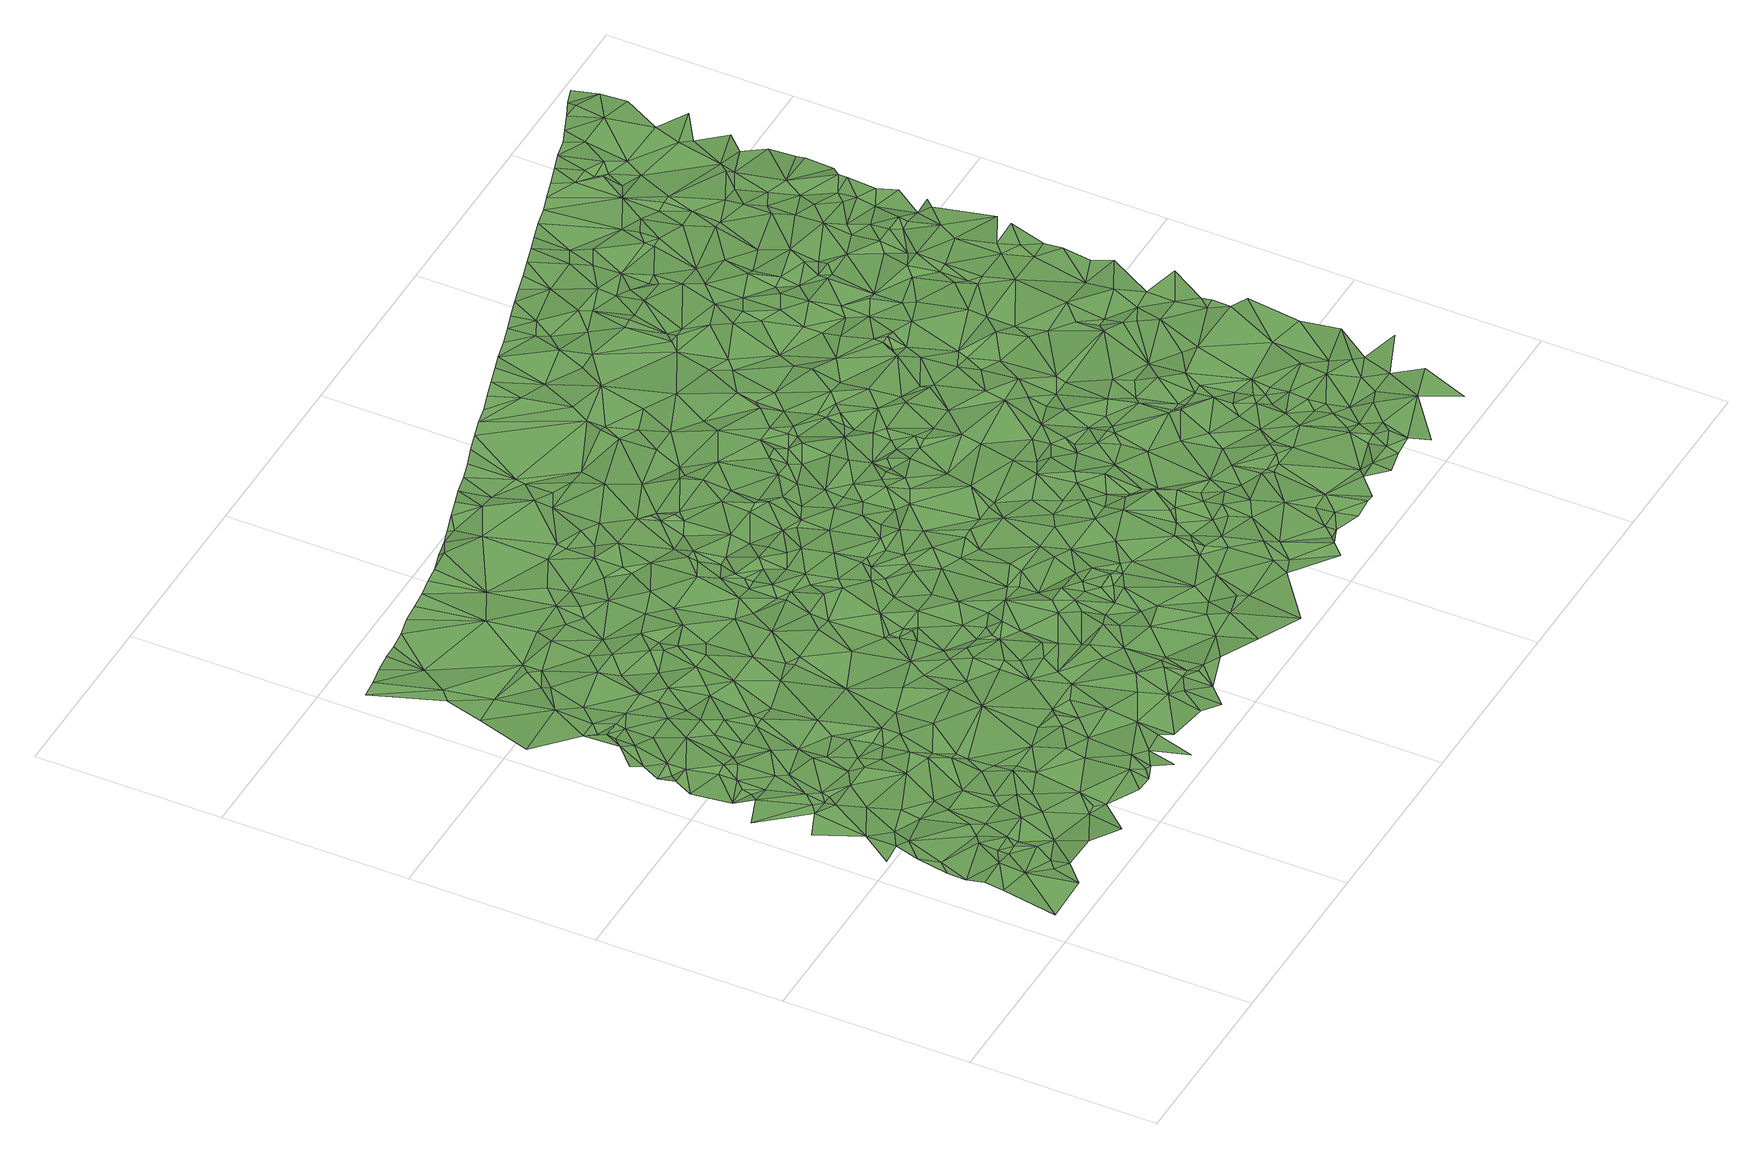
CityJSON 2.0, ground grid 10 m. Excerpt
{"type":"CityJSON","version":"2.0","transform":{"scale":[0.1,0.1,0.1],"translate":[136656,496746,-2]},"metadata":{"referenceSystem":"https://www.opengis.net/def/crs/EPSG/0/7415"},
"CityObjects":{
"plantcover1":{"type":"PlantCover","attributes":{"3df_class":"Forest","bgt_fysiekvoorkomen":"grasland agrarisch","bgt_status":"bestaand","identificatienamespace":"NL.IMGeo","begroeidterreindeeloptalud":"false","relatievehoogteligging":0,"aantal_punten":0},"geometry":[{"type":"MultiSurface","lod":"1","boundaries":[[[0,1,2]],[[3,0,2]],[[1,4,5]],[[5,4,6]],[[6,7,8]],[[0,4,1]],[[8,7,9]],[[0,3,10]],[[11,7,6]],[[7,12,9]],[[10,3,13]],[[6,4,11]],[[0,14,4]],[[15,0,10]],[[9,12,16]],[[17,18,16]],[[15,10,13]],[[14,19,4]],[[15,20,0]],[[0,20,14]],[[11,4,19]],[[7,21,12]],[[12,22,16]],[[22,17,16]],[[21,7,11]],[[23,19,14]],[[24,25,17]],[[26,15,13]],[[20,23,14]],[[19,27,11]],[[19,23,27]],[[26,20,15]],[[20,28,23]],[[29,22,12]],[[23,28,27]],[[21,30,12]],[[27,21,11]],[[13,31,26]],[[32,17,22]],[[26,28,20]],[[24,33,34]],[[35,24,17]],[[30,29,12]],[[33,36,34]],[[27,37,21]],[[32,35,17]],[[38,27,28]],[[39,22,29]],[[37,30,21]],[[39,32,22]],[[38,28,26]],[[40,41,36]],[[33,24,42]],[[42,24,35]],[[38,37,27]],[[43,36,33]],[[30,44,29]],[[45,41,40]],[[37,44,30]],[[46,41,47]],[[40,36,48]],[[43,33,42]],[[31,49,26]],[[48,36,43]],[[50,41,45]],[[35,51,42]],[[46,52,53]],[[40,48,45]],[[54,38,26]],[[55,39,29]],[[42,56,43]],[[57,35,32]],[[51,56,42]],[[44,55,29]],[[47,41,50]],[[58,59,53]],[[49,31,60]],[[61,37,38]],[[61,44,37]],[[48,50,45]],[[47,52,46]],[[57,51,35]],[[49,54,26]],[[58,53,52]],[[43,62,48]],[[57,56,51]],[[63,59,58]],[[64,32,39]],[[50,48,62]],[[43,56,65]],[[66,59,63]],[[58,52,63]],[[67,55,44]],[[43,65,62]],[[67,44,61]],[[68,38,54]],[[50,69,47]],[[68,61,38]],[[64,39,55]],[[52,47,69]],[[57,32,64]],[[66,70,71]],[[62,72,50]],[[60,73,49]],[[69,50,72]],[[57,74,56]],[[67,61,75]],[[63,76,66]],[[75,61,68]],[[77,65,56]],[[49,78,54]],[[79,68,54]],[[66,76,70]],[[52,80,63]],[[73,81,49]],[[69,80,52]],[[56,74,77]],[[72,82,69]],[[65,83,62]],[[78,79,54]],[[49,81,78]],[[62,83,72]],[[84,74,57]],[[64,84,57]],[[67,85,55]],[[76,63,86]],[[73,78,81]],[[76,87,70]],[[75,88,67]],[[82,80,69]],[[70,89,90]],[[83,82,72]],[[70,87,89]],[[68,91,75]],[[85,64,55]],[[80,86,63]],[[92,93,90]],[[79,91,68]],[[65,77,94]],[[89,95,90]],[[65,94,83]],[[74,84,96]],[[97,93,92]],[[74,98,77]],[[99,87,76]],[[100,84,64]],[[101,79,78]],[[74,96,98]],[[82,83,102]],[[99,89,87]],[[103,90,95]],[[86,99,76]],[[91,88,75]],[[89,104,95]],[[88,105,67]],[[100,96,84]],[[80,82,106]],[[107,78,73]],[[67,105,85]],[[82,102,106]],[[94,77,98]],[[101,91,79]],[[99,104,89]],[[104,103,95]],[[90,103,92]],[[108,100,64]],[[107,73,109]],[[85,108,64]],[[110,86,80]],[[96,111,98]],[[91,112,88]],[[86,110,99]],[[113,102,83]],[[114,96,100]],[[94,113,83]],[[115,97,116]],[[116,97,92]],[[106,117,80]],[[101,118,91]],[[98,119,94]],[[91,118,112]],[[101,78,120]],[[121,103,104]],[[99,121,104]],[[112,122,88]],[[88,122,105]],[[106,102,123]],[[114,100,108]],[[124,85,105]],[[124,108,85]],[[125,107,109]],[[126,92,103]],[[110,80,117]],[[127,128,115]],[[96,129,111]],[[98,111,119]],[[96,114,129]],[[78,107,120]],[[121,99,110]],[[130,124,105]],[[121,126,103]],[[122,130,105]],[[102,113,123]],[[131,128,127]],[[127,115,116]],[[117,106,123]],[[101,132,118]],[[118,132,112]],[[133,113,94]],[[108,124,134]],[[132,122,112]],[[125,135,107]],[[94,119,136]],[[134,114,108]],[[116,92,137]],[[117,138,110]],[[94,136,133]],[[139,92,126]],[[125,140,135]],[[120,141,101]],[[111,129,142]],[[114,142,129]],[[119,111,142]],[[143,121,110]],[[141,132,101]],[[144,123,113]],[[145,107,135]],[[146,124,130]],[[131,127,147]],[[148,126,121]],[[114,134,142]],[[144,113,133]],[[145,120,107]],[[143,110,138]],[[139,137,92]],[[142,136,119]],[[135,140,145]],[[117,123,149]],[[146,134,124]],[[150,131,147]],[[116,151,127]],[[143,148,121]],[[117,149,138]],[[152,130,122]],[[144,149,123]],[[144,133,153]],[[154,116,137]],[[153,133,136]],[[155,156,140]],[[140,156,145]],[[157,139,126]],[[158,141,120]],[[145,158,120]],[[138,159,143]],[[132,152,122]],[[151,147,127]],[[148,157,126]],[[142,134,160]],[[147,161,150]],[[151,116,154]],[[162,132,141]],[[159,148,143]],[[139,163,137]],[[149,159,138]],[[146,160,134]],[[152,146,130]],[[142,164,136]],[[163,154,137]],[[165,144,153]],[[158,162,141]],[[162,166,132]],[[144,165,149]],[[157,163,139]],[[153,136,167]],[[168,161,147]],[[169,156,170]],[[171,145,156]],[[166,152,132]],[[149,172,159]],[[148,173,157]],[[159,174,148]],[[158,145,171]],[[151,154,163]],[[160,164,142]],[[173,148,174]],[[165,172,149]],[[175,168,147]],[[167,136,164]],[[158,176,162]],[[156,169,171]],[[162,177,166]],[[172,178,159]],[[165,153,167]],[[179,160,146]],[[180,163,157]],[[178,174,159]],[[176,177,162]],[[181,151,163]],[[182,157,173]],[[183,147,151]],[[179,146,152]],[[177,184,166]],[[169,185,171]],[[184,152,166]],[[178,172,165]],[[186,176,158]],[[158,171,186]],[[164,160,187]],[[182,180,157]],[[176,184,177]],[[180,181,163]],[[174,188,173]],[[147,183,175]],[[160,179,187]],[[188,182,173]],[[189,178,165]],[[176,190,184]],[[178,191,174]],[[192,165,167]],[[193,151,181]],[[186,190,176]],[[167,164,194]],[[195,171,185]],[[188,174,191]],[[152,196,179]],[[184,197,152]],[[182,198,180]],[[193,183,151]],[[192,189,165]],[[198,181,180]],[[199,187,179]],[[171,200,186]],[[187,201,164]],[[178,189,202]],[[185,203,195]],[[202,191,178]],[[167,194,204]],[[192,167,204]],[[205,175,183]],[[190,206,184]],[[182,188,207]],[[194,164,208]],[[186,206,190]],[[199,179,196]],[[196,152,209]],[[188,191,210]],[[207,198,182]],[[199,201,187]],[[211,193,181]],[[209,152,197]],[[195,200,171]],[[198,211,181]],[[184,206,197]],[[191,202,210]],[[164,212,208]],[[200,206,186]],[[188,210,207]],[[213,189,192]],[[194,208,204]],[[213,202,189]],[[183,214,205]],[[201,212,164]],[[215,216,203]],[[196,217,199]],[[203,216,195]],[[218,192,204]],[[219,210,202]],[[220,183,193]],[[221,211,198]],[[217,201,199]],[[218,204,208]],[[202,213,219]],[[183,222,214]],[[193,211,220]],[[207,210,219]],[[223,196,209]],[[206,224,197]],[[225,198,207]],[[196,223,217]],[[206,200,226]],[[192,227,213]],[[195,226,200]],[[228,216,215]],[[229,209,197]],[[212,230,208]],[[216,231,195]],[[221,220,211]],[[201,217,232]],[[224,233,197]],[[197,234,229]],[[222,183,235]],[[229,223,209]],[[221,198,236]],[[218,227,192]],[[225,207,219]],[[201,237,212]],[[208,230,218]],[[235,183,220]],[[233,234,197]],[[219,213,227]],[[238,224,206]],[[228,231,216]],[[195,239,226]],[[236,198,225]],[[240,217,223]],[[201,232,241]],[[226,238,206]],[[239,195,231]],[[220,221,242]],[[240,232,217]],[[243,237,201]],[[243,201,241]],[[242,221,236]],[[231,228,244]],[[245,223,229]],[[235,246,222]],[[247,225,219]],[[230,212,248]],[[237,248,212]],[[234,245,229]],[[247,219,227]],[[240,223,245]],[[249,233,224]],[[250,244,228]],[[232,240,251]],[[234,233,252]],[[231,253,239]],[[254,220,242]],[[239,255,226]],[[244,253,231]],[[256,235,220]],[[257,227,218]],[[218,230,258]],[[238,259,224]],[[243,260,237]],[[241,232,261]],[[243,241,262]],[[250,253,244]],[[254,242,236]],[[239,253,255]],[[226,263,238]],[[254,256,220]],[[234,252,245]],[[255,263,226]],[[264,250,228]],[[265,246,235]],[[245,251,240]],[[266,249,224]],[[267,236,225]],[[243,268,260]],[[259,266,224]],[[267,225,247]],[[262,268,243]],[[249,252,233]],[[262,241,261]],[[230,248,258]],[[251,269,232]],[[253,250,270]],[[260,271,237]],[[270,255,253]],[[227,272,247]],[[232,269,261]],[[273,257,218]],[[237,271,248]],[[268,262,261]],[[257,272,227]],[[218,258,273]],[[251,245,274]],[[268,271,260]],[[263,259,238]],[[255,270,263]],[[254,236,275]],[[274,276,251]],[[277,245,252]],[[278,265,235]],[[279,235,256]],[[249,277,252]],[[269,251,276]],[[274,245,280]],[[261,281,268]],[[236,267,282]],[[258,248,283]],[[254,279,256]],[[267,247,284]],[[285,272,257]],[[271,268,281]],[[277,280,245]],[[280,276,274]],[[281,261,269]],[[286,270,250]],[[272,284,247]],[[257,273,285]],[[263,287,259]],[[286,250,264]],[[275,236,282]],[[287,266,259]],[[288,263,270]],[[273,258,289]],[[278,290,265]],[[248,271,291]],[[292,249,266]],[[269,276,293]],[[289,258,283]],[[277,249,292]],[[294,278,235]],[[254,275,295]],[[272,285,296]],[[280,293,276]],[[273,289,285]],[[291,283,248]],[[279,294,235]],[[263,297,287]],[[281,269,298]],[[299,271,281]],[[295,279,254]],[[300,272,296]],[[288,297,263]],[[288,270,286]],[[277,301,280]],[[285,289,302]],[[284,272,300]],[[298,269,293]],[[285,302,296]],[[287,303,266]],[[286,264,304]],[[282,267,305]],[[306,290,278]],[[275,282,307]],[[305,267,284]],[[295,275,307]],[[303,292,266]],[[289,283,308]],[[301,293,280]],[[309,296,302]],[[292,301,277]],[[310,300,296]],[[299,311,271]],[[310,296,309]],[[299,281,312]],[[291,271,311]],[[312,281,298]],[[307,282,305]],[[289,313,302]],[[308,283,291]],[[297,314,287]],[[306,278,294]],[[315,300,310]],[[298,293,301]],[[289,308,313]],[[284,300,316]],[[317,309,302]],[[303,287,314]],[[279,295,318]],[[288,319,297]],[[310,309,317]],[[305,284,320]],[[321,300,315]],[[322,288,286]],[[279,318,323]],[[315,310,317]],[[324,308,291]],[[325,286,304]],[[323,294,279]],[[295,307,326]],[[320,284,316]],[[302,313,327]],[[292,328,301]],[[297,319,314]],[[307,305,326]],[[302,327,317]],[[316,300,321]],[[329,292,303]],[[308,324,313]],[[324,291,311]],[[318,295,330]],[[331,306,294]],[[329,303,314]],[[311,299,332]],[[298,301,333]],[[328,292,329]],[[334,306,331]],[[299,312,335]],[[336,319,288]],[[336,288,322]],[[337,315,317]],[[322,286,325]],[[338,321,315]],[[330,295,326]],[[339,301,328]],[[305,320,340]],[[332,299,335]],[[320,316,341]],[[298,342,312]],[[316,321,341]],[[337,338,315]],[[329,314,343]],[[343,314,319]],[[325,304,344]],[[318,345,323]],[[327,337,317]],[[326,305,340]],[[328,329,346]],[[324,311,347]],[[321,338,341]],[[345,318,330]],[[348,333,301]],[[301,339,348]],[[340,320,341]],[[311,332,349]],[[313,324,350]],[[342,298,333]],[[339,328,346]],[[334,331,351]],[[352,327,313]],[[329,343,353]],[[337,327,354]],[[353,346,329]],[[335,312,342]],[[355,322,325]],[[331,294,356]],[[347,311,349]],[[336,322,355]],[[357,319,336]],[[357,343,319]],[[323,358,294]],[[350,324,347]],[[359,330,326]],[[332,335,360]],[[361,338,337]],[[349,332,360]],[[340,341,362]],[[352,354,327]],[[350,352,313]],[[363,353,343]],[[338,364,341]],[[359,345,330]],[[337,354,365]],[[351,331,356]],[[366,323,345]],[[346,353,367]],[[333,348,368]],[[348,339,368]],[[326,340,369]],[[370,363,343]],[[339,346,371]],[[365,361,337]],[[349,372,347]],[[370,343,357]],[[373,355,325]],[[325,344,374]],[[375,336,355]],[[367,353,363]],[[360,335,342]],[[375,357,336]],[[362,341,364]],[[338,361,364]],[[372,350,347]],[[376,342,333]],[[356,294,358]],[[377,349,360]],[[346,367,371]],[[359,326,369]],[[368,378,333]],[[374,373,325]],[[379,340,362]],[[380,372,349]],[[376,333,378]],[[381,351,356]],[[358,323,366]],[[382,367,363]],[[382,363,370]],[[366,345,359]],[[383,365,354]],[[380,349,377]],[[354,352,383]],[[340,379,369]],[[339,384,368]],[[385,370,357]],[[386,360,342]],[[371,384,339]],[[383,361,365]],[[387,350,372]],[[357,375,385]],[[388,352,350]],[[371,367,389]],[[364,390,362]],[[377,360,386]],[[382,389,367]],[[382,370,385]],[[391,355,373]],[[386,342,376]],[[375,355,391]],[[362,390,379]],[[387,372,380]],[[356,392,381]],[[374,344,393]],[[382,394,389]],[[369,379,395]],[[352,396,383]],[[382,385,394]],[[376,378,397]],[[391,373,374]],[[364,361,398]],[[356,358,399]],[[388,350,387]],[[392,356,399]],[[352,388,396]],[[368,400,378]],[[401,379,390]],[[369,395,402]],[[385,375,403]],[[380,377,404]],[[395,379,402]],[[394,405,389]],[[361,383,398]],[[394,385,405]],[[379,401,402]],[[406,359,369]],[[371,389,407]],[[406,366,359]],[[377,386,408]],[[390,409,401]],[[384,400,368]],[[358,366,410]],[[411,386,376]],[[412,390,364]],[[397,378,400]],[[387,380,404]],[[371,407,384]],[[405,385,403]],[[401,409,402]],[[411,376,397]],[[389,405,407]],[[396,413,383]],[[358,414,399]],[[377,408,404]],[[392,399,415]],[[413,396,388]],[[375,391,416]],[[412,364,398]],[[375,416,403]],[[391,374,417]],[[409,390,412]],[[358,410,414]],[[369,402,418]],[[366,419,410]],[[388,387,420]],[[408,386,411]],[[400,384,407]],[[417,374,393]],[[421,387,404]],[[415,399,422]],[[399,414,422]],[[413,423,383]],[[406,419,366]],[[424,411,397]],[[383,423,398]],[[420,387,421]],[[425,405,403]],[[388,426,413]],[[418,406,369]],[[409,427,402]],[[405,425,407]],[[410,419,414]],[[424,408,411]],[[388,420,426]],[[428,397,400]],[[429,412,398]],[[423,429,398]],[[397,428,424]],[[400,407,430]],[[422,431,415]],[[426,432,413]],[[412,433,409]],[[391,417,434]],[[413,435,423]],[[404,436,421]],[[416,391,434]],[[413,432,435]],[[437,417,393]],[[414,438,422]],[[427,418,402]],[[408,439,404]],[[424,440,408]],[[414,419,438]],[[441,403,416]],[[442,429,423]],[[443,412,429]],[[421,436,420]],[[425,403,441]],[[406,438,419]],[[443,429,442]],[[433,427,409]],[[442,423,435]],[[426,420,444]],[[400,430,428]],[[393,445,437]],[[407,425,446]],[[439,436,404]],[[408,440,439]],[[428,440,424]],[[431,422,447]],[[448,416,449]],[[416,434,449]],[[443,433,412]],[[436,444,420]],[[430,407,446]],[[417,437,450]],[[426,451,432]],[[441,416,448]],[[434,417,450]],[[444,452,426]],[[435,432,453]],[[448,449,454]],[[449,434,455]],[[426,452,451]],[[442,435,456]],[[443,442,456]],[[454,441,448]],[[457,418,427]],[[440,428,458]],[[449,455,454]],[[450,437,459]],[[430,460,428]],[[427,433,461]],[[422,462,447]],[[453,432,451]],[[434,450,455]],[[445,463,437]],[[425,441,464]],[[418,465,406]],[[437,463,459]],[[444,436,466]],[[465,438,406]],[[452,444,467]],[[430,446,460]],[[457,427,461]],[[443,468,433]],[[466,436,439]],[[425,464,446]],[[435,453,456]],[[454,469,441]],[[452,467,451]],[[428,470,458]],[[438,471,422]],[[433,468,461]],[[472,439,440]],[[444,466,467]],[[418,457,473]],[[443,456,468]],[[460,474,428]],[[454,455,475]],[[440,458,472]],[[469,464,441]],[[439,476,466]],[[428,474,470]],[[455,450,477]],[[457,461,468]],[[459,463,478]],[[477,450,459]],[[454,475,469]],[[446,479,460]],[[422,471,462]],[[476,439,472]],[[446,464,480]],[[481,453,451]],[[418,473,465]],[[458,470,472]],[[482,475,455]],[[467,466,483]],[[456,453,484]],[[460,485,474]],[[469,486,464]],[[479,446,480]],[[459,478,487]],[[463,488,478]],[[451,467,489]],[[460,479,485]],[[490,466,476]],[[482,455,477]],[[483,466,490]],[[475,491,469]],[[492,438,465]],[[469,491,486]],[[468,456,493]],[[484,453,481]],[[480,464,494]],[[488,487,478]],[[493,456,484]],[[495,467,483]],[[451,496,481]],[[490,497,483]],[[498,459,487]],[[438,492,471]],[[470,474,499]],[[477,459,498]],[[500,475,482]],[[501,464,486]],[[473,457,502]],[[503,457,468]],[[490,476,504]],[[505,479,480]],[[496,451,489]],[[472,504,476]],[[474,485,499]],[[491,475,506]],[[500,482,477]],[[507,485,479]],[[505,480,494]],[[494,464,501]],[[489,467,495]],[[497,490,508]],[[483,497,495]],[[491,501,486]],[[475,500,506]],[[487,488,509]],[[510,493,484]],[[470,511,472]],[[512,462,471]],[[493,513,468]],[[465,473,514]],[[515,484,481]],[[479,505,507]],[[508,495,497]],[[516,500,477]],[[457,503,502]],[[505,494,517]],[[485,507,499]],[[510,484,515]],[[508,490,518]],[[519,509,488]],[[491,506,520]],[[504,518,490]],[[501,517,494]],[[492,465,521]],[[509,522,487]],[[473,502,514]],[[470,499,511]],[[501,491,520]],[[516,477,498]],[[487,522,498]],[[503,468,513]],[[513,493,510]],[[521,465,514]],[[481,496,523]],[[495,508,524]],[[506,500,525]],[[481,523,515]],[[501,526,517]],[[527,505,517]],[[500,516,525]],[[492,521,471]],[[524,508,518]],[[506,528,520]],[[510,515,513]],[[507,505,527]],[[501,529,526]],[[527,517,526]],[[529,501,520]],[[506,525,528]],[[499,507,530]],[[531,504,472]],[[532,512,471]],[[533,489,495]],[[534,512,535]],[[496,489,533]],[[536,509,519]],[[495,524,537]],[[538,522,509]],[[527,530,507]],[[515,523,539]],[[498,522,538]],[[540,518,504]],[[515,541,513]],[[533,523,496]],[[524,518,537]],[[542,520,528]],[[535,512,532]],[[542,529,520]],[[521,514,543]],[[472,511,531]],[[544,525,516]],[[514,502,543]],[[503,545,502]],[[538,509,536]],[[529,546,526]],[[528,525,542]],[[515,539,541]],[[499,530,547]],[[511,499,548]],[[526,546,527]],[[549,516,498]],[[503,513,550]],[[523,533,539]],[[551,495,537]],[[499,547,548]],[[537,518,540]],[[534,535,552]],[[530,527,546]],[[541,550,513]],[[525,544,542]],[[533,495,553]],[[521,554,471]],[[540,504,555]],[[516,549,544]],[[553,495,551]],[[538,536,556]],[[539,557,541]],[[538,558,498]],[[557,550,541]],[[531,555,504]],[[530,559,547]],[[502,545,560]],[[471,554,532]],[[561,537,540]],[[559,530,546]],[[529,542,562]],[[545,503,563]],[[550,563,503]],[[521,543,554]],[[560,543,502]],[[498,558,549]],[[529,562,546]],[[537,561,551]],[[535,564,552]],[[565,561,540]],[[548,566,511]],[[533,567,539]],[[535,532,568]],[[542,544,569]],[[548,547,570]],[[567,557,539]],[[538,556,571]],[[555,565,540]],[[572,533,553]],[[557,573,550]],[[566,531,511]],[[544,549,569]],[[551,561,574]],[[553,551,574]],[[575,533,572]],[[564,535,568]],[[547,559,570]],[[576,561,565]],[[577,558,538]],[[575,567,533]],[[532,554,568]],[[548,570,566]],[[578,559,546]],[[576,565,555]],[[573,563,550]],[[574,561,576]],[[549,558,579]],[[567,580,557]],[[581,538,571]],[[569,549,579]],[[580,573,557]],[[560,554,543]],[[577,538,581]],[[582,545,563]],[[562,583,546]],[[542,569,584]],[[582,560,545]],[[585,570,559]],[[546,583,578]],[[586,575,572]],[[587,585,559]],[[588,562,542]],[[572,553,589]],[[578,587,559]],[[589,553,574]],[[558,577,579]],[[568,590,564]],[[575,586,567]],[[569,579,591]],[[592,563,573]],[[588,542,584]],[[589,586,572]],[[591,579,577]],[[593,576,555]],[[594,580,567]],[[595,566,570]],[[576,596,574]],[[585,595,570]],[[582,563,592]],[[586,594,567]],[[583,562,597]],[[598,568,554]],[[571,599,581]],[[555,531,600]],[[571,601,599]],[[602,585,587]],[[578,583,597]],[[578,602,587]],[[603,573,580]],[[590,568,604]],[[605,592,573]],[[574,596,589]],[[569,591,606]],[[586,589,594]],[[566,600,531]],[[569,606,584]],[[581,607,577]],[[578,597,608]],[[591,577,607]],[[582,592,605]],[[580,594,603]],[[602,595,585]],[[578,608,602]],[[593,596,576]],[[605,573,603]],[[609,560,582]],[[560,610,554]],[[555,600,593]],[[604,568,611]],[[598,611,568]],[[607,606,591]],[[612,599,601]],[[613,594,589]],[[597,614,608]],[[600,566,595]],[[588,584,615]],[[562,616,597]],[[554,617,598]],[[616,562,588]],[[581,599,618]],[[614,602,608]],[[596,619,589]],[[594,613,603]],[[605,620,582]],[[621,595,602]],[[606,607,622]],[[619,613,589]],[[623,584,606]],[[624,607,581]],[[614,625,602]],[[615,584,623]],[[626,599,612]],[[582,620,609]],[[597,616,614]],[[593,627,596]],[[609,610,560]],[[603,628,605]],[[617,554,610]],[[606,622,623]],[[618,599,626]],[[621,629,595]],[[625,621,602]],[[613,630,603]],[[581,618,624]],[[631,588,615]],[[611,598,617]],[[619,596,627]],[[629,632,595]],[[607,633,622]],[[632,600,595]],[[628,603,630]],[[605,634,620]],[[600,635,593]],[[604,611,636]],[[604,636,637]],[[638,625,614]],[[616,588,631]],[[634,605,628]],[[639,627,593]],[[593,635,639]],[[622,633,623]],[[633,607,624]],[[640,626,612]],[[627,641,619]],[[620,642,609]],[[643,621,625]],[[623,644,615]],[[638,614,616]],[[645,618,626]],[[646,629,621]],[[624,618,645]],[[609,642,610]],[[647,645,626]],[[626,640,647]],[[627,639,641]],[[617,648,611]],[[625,638,643]],[[649,613,619]],[[646,632,629]],[[636,650,637]],[[646,621,643]],[[611,651,636]],[[613,649,630]],[[631,615,652]],[[653,642,620]],[[630,654,628]],[[655,633,624]],[[634,653,620]],[[656,616,631]],[[657,623,633]],[[617,610,658]],[[644,652,615]],[[632,659,600]],[[638,616,656]],[[660,624,645]],[[635,600,659]],[[641,649,619]],[[648,651,611]],[[624,660,655]],[[654,634,628]],[[656,631,661]],[[662,644,623]],[[645,647,663]],[[663,647,640]],[[646,659,632]],[[643,638,664]],[[638,656,665]],[[635,666,639]],[[623,657,662]],[[633,655,667]],[[660,645,663]],[[617,658,668]],[[665,656,661]],[[669,650,636]],[[668,648,617]],[[639,670,641]],[[651,669,636]],[[664,638,665]],[[654,653,634]],[[646,643,671]],[[661,631,652]],[[654,630,649]],[[657,633,672]],[[655,660,667]],[[610,673,658]],[[659,674,635]],[[667,672,633]],[[610,642,675]],[[676,644,662]],[[652,644,676]],[[666,635,674]],[[677,643,664]],[[650,669,678]],[[646,679,659]],[[665,661,680]],[[640,681,682]],[[671,643,677]],[[679,646,671]],[[653,683,642]],[[666,670,639]],[[670,649,641]],[[657,684,662]],[[680,661,652]],[[673,685,658]],[[651,648,686]],[[660,663,687]],[[658,685,668]],[[664,665,688]],[[667,660,689]],[[610,675,673]],[[651,686,669]],[[662,690,676]],[[663,640,682]],[[672,691,657]],[[692,672,667]],[[652,676,693]],[[694,685,673]],[[688,665,680]],[[664,695,677]],[[696,684,657]],[[654,697,653]],[[660,687,689]],[[689,692,667]],[[662,684,698]],[[678,669,699]],[[693,676,690]],[[700,659,679]],[[680,652,701]],[[668,685,702]],[[700,674,659]],[[695,664,688]],[[683,675,642]],[[648,668,703]],[[690,662,698]],[[691,696,657]],[[672,692,691]],[[674,704,666]],[[649,705,654]],[[652,693,701]],[[673,675,694]],[[686,648,703]],[[706,670,666]],[[702,685,707]],[[684,696,698]],[[703,668,702]],[[687,663,682]],[[666,704,706]],[[708,654,705]],[[704,674,700]],[[708,709,654]],[[710,649,670]],[[680,701,711]],[[680,711,688]],[[709,697,654]],[[712,685,694]],[[705,649,713]],[[653,714,683]],[[693,690,715]],[[715,690,698]],[[710,713,649]],[[716,653,697]],[[701,693,715]],[[702,707,703]],[[717,698,696]],[[695,718,677]],[[706,710,670]],[[669,686,719]],[[716,714,653]],[[687,720,689]],[[719,699,669]],[[685,712,707]],[[688,718,695]],[[698,717,715]],[[721,692,689]],[[721,691,692]],[[715,711,701]],[[722,705,713]],[[723,700,679]],[[724,679,671]],[[713,710,722]],[[725,694,675]],[[705,722,708]],[[721,696,691]],[[724,671,677]],[[711,718,688]],[[687,682,720]],[[726,704,700]],[[703,707,727]],[[726,706,704]],[[728,686,703]],[[725,675,683]],[[722,729,708]],[[689,720,730]],[[710,729,722]],[[696,731,717]],[[699,719,732]],[[706,733,710]],[[714,734,683]],[[708,735,709]],[[709,736,697]],[[707,712,727]],[[717,731,715]],[[721,689,730]],[[728,719,686]],[[683,734,725]],[[737,712,694]],[[697,736,716]],[[724,677,718]],[[729,710,733]],[[729,735,708]],[[738,711,715]],[[703,727,728]],[[739,714,716]],[[723,679,740]],[[700,723,726]],[[721,731,696]],[[741,718,711]],[[725,737,694]],[[739,734,714]],[[742,720,682]],[[735,736,709]],[[743,732,719]],[[744,727,712]],[[679,724,740]],[[682,745,746]],[[730,720,742]],[[747,706,726]],[[748,739,716]],[[733,735,729]],[[736,748,716]],[[738,741,711]],[[725,734,749]],[[749,734,739]],[[706,750,733]],[[751,744,712]],[[682,746,742]],[[752,726,723]],[[753,715,731]],[[754,721,730]],[[712,737,751]],[[755,731,721]],[[736,735,756]],[[727,757,728]],[[750,706,747]],[[758,743,719]],[[744,757,727]],[[728,759,719]],[[715,753,738]],[[736,756,748]],[[760,725,749]],[[761,749,739]],[[752,723,740]],[[744,751,762]],[[761,739,748]],[[733,763,735]],[[755,721,754]],[[764,730,742]],[[725,760,737]],[[752,747,726]],[[765,718,741]],[[724,718,766]],[[762,757,744]],[[735,767,756]],[[759,758,719]],[[754,730,764]],[[753,731,755]],[[762,751,768]],[[751,737,768]],[[763,767,735]],[[757,769,728]],[[769,759,728]],[[770,749,761]],[[771,763,733]],[[772,766,718]],[[740,724,773]],[[733,750,771]],[[738,765,741]],[[768,757,762]],[[748,774,761]],[[760,749,775]],[[718,765,772]],[[756,776,748]],[[767,777,756]],[[773,724,778]],[[779,752,740]],[[749,770,775]],[[780,737,760]],[[777,767,763]],[[724,766,778]],[[768,737,780]],[[770,761,774]],[[781,758,759]],[[773,779,740]],[[748,776,774]],[[776,756,777]],[[764,742,782]],[[778,783,773]],[[754,784,755]],[[766,783,778]],[[774,785,770]],[[757,786,769]],[[787,759,769]],[[785,775,770]],[[784,754,764]],[[747,752,788]],[[768,789,757]],[[753,755,790]],[[747,791,750]],[[792,760,775]],[[783,779,773]],[[787,781,759]],[[792,780,760]],[[738,753,793]],[[771,794,763]],[[750,795,771]],[[763,794,777]],[[775,785,796]],[[738,797,765]],[[776,798,774]],[[786,787,769]],[[789,768,780]],[[783,766,799]],[[799,766,772]],[[776,777,800]],[[774,801,785]],[[752,779,788]],[[796,792,775]],[[802,786,757]],[[799,772,765]],[[755,784,790]],[[798,801,774]],[[803,781,787]],[[800,798,776]],[[750,791,795]],[[771,795,794]],[[802,757,789]],[[797,738,793]],[[747,788,791]],[[796,785,804]],[[779,783,805]],[[777,806,800]],[[777,794,807]],[[800,808,798]],[[809,799,765]],[[799,805,783]],[[792,796,810]],[[801,804,785]],[[789,780,811]],[[798,812,801]],[[813,787,786]],[[797,809,765]],[[803,787,814]],[[798,808,812]],[[790,815,753]],[[791,816,795]],[[793,753,815]],[[792,817,780]],[[818,777,807]],[[794,795,819]],[[796,804,810]],[[800,806,808]],[[802,813,786]],[[795,816,819]],[[791,820,816]],[[818,806,777]],[[802,789,811]],[[821,799,809]],[[779,822,788]],[[812,804,801]],[[813,814,787]],[[822,779,805]],[[807,794,819]],[[788,820,791]],[[811,780,823]],[[805,799,821]],[[808,806,812]],[[802,811,824]],[[809,797,825]],[[820,826,816]],[[793,827,797]],[[816,826,819]],[[817,792,810]],[[813,802,824]],[[797,827,825]],[[817,823,780]],[[819,828,807]],[[826,828,819]],[[811,829,824]],[[820,788,830]],[[831,814,813]],[[809,832,821]],[[818,807,833]],[[807,828,833]],[[829,813,824]],[[825,832,809]],[[812,834,804]],[[830,826,820]],[[822,835,788]],[[812,806,834]],[[829,811,823]],[[821,836,805]],[[818,837,806]],[[838,810,804]],[[836,822,805]],[[810,839,817]],[[833,837,818]],[[830,788,835]],[[806,837,840]],[[826,841,828]],[[831,813,842]],[[810,838,839]],[[842,813,829]],[[806,840,834]],[[817,843,823]],[[844,829,823]],[[828,845,833]],[[830,841,826]],[[846,835,822]],[[836,847,822]],[[848,837,833]],[[839,843,817]],[[847,846,822]],[[849,804,834]],[[849,838,804]],[[823,843,844]],[[850,831,842]],[[842,829,844]],[[837,851,840]],[[833,845,848]],[[852,830,835]],[[837,848,851]],[[841,853,828]],[[840,854,834]],[[841,830,855]],[[843,856,844]],[[830,852,855]],[[845,828,853]],[[843,839,857]],[[854,840,851]],[[846,858,835]],[[859,839,838]],[[858,852,835]],[[856,842,844]],[[856,843,860]],[[859,857,839]],[[861,850,842]],[[860,842,856]],[[857,860,843]],[[862,838,849]],[[848,863,851]],[[845,863,848]],[[864,850,861]],[[849,834,865]],[[862,859,838]],[[852,866,855]],[[854,867,834]],[[845,853,868]],[[858,866,852]],[[845,868,863]],[[851,869,854]],[[870,841,855]],[[871,861,842]],[[834,867,865]],[[862,849,872]],[[860,873,842]],[[869,851,863]],[[870,853,841]],[[859,862,874]],[[875,871,842]],[[857,859,876]],[[864,861,877]],[[865,872,849]],[[853,878,868]],[[868,878,863]],[[875,842,873]],[[867,854,879]],[[854,869,879]],[[874,876,859]],[[861,871,880]],[[860,857,881]],[[862,872,874]],[[869,863,878]],[[861,882,877]],[[882,861,880]],[[883,878,853]],[[871,875,884]],[[870,883,853]],[[867,885,865]],[[871,884,880]],[[872,865,885]],[[884,875,873]],[[876,881,857]],[[882,886,877]],[[880,887,882]],[[879,885,867]],[[873,860,888]],[[874,872,889]],[[887,880,884]],[[878,883,890]],[[876,874,891]],[[892,869,878]],[[893,879,869]],[[884,873,894]],[[882,887,886]],[[860,881,888]],[[891,874,889]],[[884,894,887]],[[881,876,891]],[[895,872,885]],[[896,885,879]],[[893,869,892]],[[872,895,889]],[[893,896,879]],[[896,895,885]],[[887,897,886]],[[891,888,881]],[[894,897,887]],[[894,873,898]],[[895,899,889]],[[897,900,886]],[[888,898,873]],[[901,891,889]],[[888,891,902]],[[889,899,903]],[[904,889,903]],[[900,897,905]],[[901,902,891]],[[901,889,904]],[[897,894,906]],[[894,898,907]],[[908,898,888]],[[909,888,902]],[[909,908,888]],[[906,894,907]],[[906,905,897]],[[910,905,906]],[[898,908,911]],[[898,911,907]],[[912,910,906]],[[910,912,913]],[[907,914,906]],[[906,915,912]],[[912,915,913]],[[906,914,915]],[[915,916,913]]]}]}
},
"vertices":[
[33,38,11],[18,42,10],[13,12,10],[38,12,11],[33,52,12],[18,52,11],[18,62,9],[23,78,10],[18,72,9],[18,88,12],[43,28,10],[43,68,11],[28,98,12],[48,22,12],[43,52,10],[48,32,10],[23,102,11],[23,118,11],[13,102,9],[43,58,10],[53,42,11],[48,72,10],[33,108,10],[48,52,11],[28,148,10],[13,142,10],[63,38,9],[53,58,11],[53,52,10],[48,102,9],[53,78,11],[68,22,11],[43,128,10],[33,152,10],[8,172,10],[38,142,10],[23,177,11],[58,72,10],[68,58,12],[48,112,11],[28,182,9],[18,187,9],[38,148,9],[38,158,11],[58,92,11],[28,187,10],[13,207,11],[33,202,10],[33,177,10],[88,32,9],[33,192,10],[43,148,9],[28,217,11],[18,217,11],[78,52,10],[63,102,9],[43,152,10],[53,142,11],[23,222,9],[18,227,9],[83,12,11],[73,72,10],[43,177,11],[28,227,11],[73,122,11],[48,172,10],[23,237,9],[73,92,12],[83,68,11],[38,202,12],[28,252,12],[18,242,11],[43,197,11],[98,28,9],[63,148,10],[78,78,10],[33,247,11],[63,167,11],[98,42,11],[88,62,10],[48,227,12],[93,32,10],[48,202,9],[58,187,12],[68,142,11],[88,118,11],[43,242,10],[33,257,11],[93,92,9],[33,262,12],[28,272,11],[98,78,11],[38,292,12],[8,292,10],[68,177,9],[33,267,10],[73,148,11],[18,322,9],[68,162,10],[43,257,10],[78,138,10],[103,68,10],[58,202,11],[38,272,11],[43,262,11],[93,108,11],[58,217,10],[123,28,12],[88,128,11],[113,18,11],[58,242,11],[83,158,11],[98,88,10],[73,202,10],[88,142,9],[23,342,10],[33,322,11],[63,227,12],[103,78,10],[83,167,10],[123,52,10],[53,262,10],[98,102,9],[68,217,12],[93,118,10],[123,18,10],[48,282,10],[28,347,11],[8,378,11],[88,148,9],[98,108,10],[18,379,11],[118,78,11],[78,202,11],[98,138,11],[128,22,11],[88,177,12],[53,307,9],[68,237,10],[53,302,11],[133,22,9],[123,62,12],[98,148,11],[68,252,10],[78,207,11],[133,32,12],[113,128,10],[38,362,10],[68,262,11],[83,232,10],[28,381,11],[63,322,10],[133,112,12],[88,202,10],[58,317,11],[138,12,10],[143,28,9],[73,287,11],[138,58,9],[78,252,11],[113,148,9],[38,382,11],[138,72,11],[63,312,10],[118,177,9],[98,227,10],[133,82,10],[108,207,10],[47,383,10],[153,28,11],[148,8,10],[158,42,10],[88,237,11],[78,277,9],[88,262,9],[57,384,10],[148,68,10],[143,78,12],[98,247,11],[138,132,11],[83,297,10],[83,317,12],[88,287,11],[83,352,11],[148,82,10],[158,22,10],[158,58,12],[128,152,12],[98,272,12],[108,247,11],[158,78,10],[103,267,10],[118,227,10],[88,327,10],[123,207,9],[183,38,10],[148,128,10],[163,102,10],[98,297,9],[143,148,10],[178,52,10],[148,158,11],[108,262,11],[178,18,11],[123,212,8],[67,386,11],[168,82,11],[108,282,11],[128,207,10],[163,118,10],[108,272,9],[98,317,11],[143,187,10],[118,252,9],[77,387,11],[188,12,10],[188,32,11],[158,142,11],[138,227,11],[123,267,11],[108,327,11],[108,312,9],[87,388,11],[163,132,12],[173,92,11],[123,287,10],[188,58,12],[138,247,11],[198,22,10],[168,118,12],[148,207,12],[198,38,10],[163,148,10],[178,102,12],[173,112,10],[103,362,10],[123,307,11],[158,177,11],[193,78,10],[198,48,12],[168,138,12],[163,162,11],[113,317,11],[163,172,9],[203,32,12],[183,128,10],[97,390,11],[133,277,10],[158,207,10],[193,102,10],[208,32,12],[178,138,10],[188,108,12],[203,38,10],[123,327,9],[203,52,11],[118,337,11],[148,242,9],[158,217,11],[198,88,11],[163,177,9],[173,167,10],[168,167,12],[203,72,11],[218,28,11],[106,391,11],[198,92,9],[138,292,11],[168,172,11],[183,148,11],[208,52,9],[173,187,11],[153,252,11],[163,232,10],[183,132,11],[138,317,10],[188,138,10],[193,122,10],[118,392,12],[138,347,10],[193,132,12],[183,172,11],[148,307,9],[173,217,12],[158,277,11],[163,237,9],[233,38,9],[213,88,12],[223,68,11],[168,232,11],[116,394,11],[183,212,10],[213,112,10],[198,142,10],[138,382,11],[148,327,11],[163,252,9],[218,82,10],[198,158,11],[188,187,10],[163,267,10],[208,138,12],[168,242,12],[218,102,11],[238,18,11],[158,302,10],[126,396,11],[148,312,11],[178,227,10],[168,252,10],[168,257,10],[193,202,11],[198,172,10],[183,232,11],[223,92,9],[168,262,11],[168,282,11],[178,252,10],[148,342,11],[233,78,9],[168,287,12],[173,272,9],[243,48,11],[148,347,12],[188,217,10],[248,38,12],[163,322,11],[183,242,10],[218,118,12],[223,108,12],[158,332,9],[138,397,9],[198,197,10],[218,142,11],[135,399,10],[208,187,11],[238,72,11],[183,257,12],[178,272,10],[223,128,9],[173,297,9],[173,287,12],[218,177,9],[233,92,9],[263,8,9],[163,342,11],[228,118,12],[203,212,11],[223,138,9],[203,207,10],[203,227,11],[145,402,11],[198,242,12],[233,108,10],[193,247,11],[253,52,10],[158,392,11],[243,92,11],[173,372,11],[173,337,10],[213,192,10],[193,267,9],[183,297,10],[238,102,11],[193,277,11],[193,257,11],[173,362,10],[238,112,11],[233,142,10],[183,322,11],[243,98,10],[243,118,10],[208,212,10],[263,42,10],[268,38,8],[258,62,12],[228,172,10],[218,197,10],[233,148,12],[188,312,10],[218,207,9],[155,405,11],[248,102,12],[208,257,10],[248,132,11],[253,98,10],[228,187,11],[223,212,11],[218,237,10],[248,112,12],[193,302,10],[273,58,9],[164,408,10],[288,28,11],[253,102,10],[188,317,11],[213,252,10],[238,167,10],[213,277,10],[168,392,9],[253,142,10],[193,307,12],[193,317,9],[263,98,10],[233,207,11],[258,102,11],[198,347,12],[258,128,10],[238,197,10],[198,307,10],[183,367,10],[243,177,10],[213,292,11],[218,252,11],[183,382,10],[174,410,10],[283,72,9],[293,38,11],[208,332,10],[193,362,11],[233,227,12],[233,217,10],[183,387,11],[223,272,11],[248,177,11],[273,112,10],[233,242,11],[218,317,12],[263,167,11],[218,277,12],[268,142,11],[184,413,10],[228,257,10],[223,307,11],[293,62,10],[228,267,12],[248,217,8],[298,32,10],[203,362,10],[253,212,10],[258,177,10],[288,88,11],[223,277,10],[223,292,10],[243,232,11],[313,12,9],[283,128,10],[193,416,11],[288,78,11],[288,72,11],[303,48,12],[243,252,11],[243,242,10],[243,267,9],[293,82,10],[298,68,11],[243,277,11],[228,322,9],[268,177,10],[308,42,10],[278,148,9],[223,317,10],[203,419,11],[318,18,11],[293,118,12],[233,357,10],[258,227,11],[253,242,11],[238,307,11],[298,92,10],[273,177,9],[238,377,10],[278,192,10],[233,337,11],[283,162,9],[308,78,10],[263,217,10],[318,62,10],[323,22,9],[293,138,11],[293,128,10],[258,272,8],[313,72,11],[263,232,10],[253,277,10],[288,148,10],[303,98,12],[328,28,10],[328,22,10],[268,252,11],[268,222,11],[308,98,10],[233,367,12],[253,287,10],[303,122,11],[273,242,9],[268,262,10],[268,232,11],[333,52,12],[298,167,12],[318,78,12],[313,112,12],[248,337,11],[258,317,12],[283,207,8],[303,132,9],[318,88,10],[303,148,10],[273,232,9],[338,28,11],[258,287,12],[303,182,11],[213,422,11],[263,297,10],[243,352,10],[263,282,10],[328,68,11],[308,122,9],[283,227,10],[343,18,9],[318,102,12],[238,367,10],[338,38,10],[268,277,12],[278,237,10],[328,82,11],[313,118,10],[313,138,12],[323,92,10],[318,112,9],[308,152,12],[308,202,10],[243,387,11],[283,262,10],[222,424,11],[238,412,11],[353,18,11],[288,237,8],[348,38,11],[273,282,10],[293,227,9],[273,287,10],[333,92,11],[258,357,10],[338,78,9],[263,327,10],[323,138,10],[313,167,11],[308,172,10],[348,72,11],[273,297,10],[293,242,8],[232,427,11],[293,252,9],[263,382,11],[308,212,12],[358,18,10],[278,287,11],[353,68,10],[323,158,10],[273,347,12],[298,232,11],[338,128,11],[283,307,11],[242,430,11],[298,227,11],[323,182,9],[293,277,9],[253,407,10],[348,88,10],[323,172,10],[368,28,11],[293,262,7],[288,297,9],[298,247,10],[293,267,8],[308,227,10],[358,68,11],[333,152,11],[353,72,10],[293,282,9],[373,32,10],[288,322,11],[338,142,10],[358,98,9],[328,167,12],[298,272,10],[328,162,10],[353,118,10],[308,257,11],[252,433,11],[363,72,12],[288,312,9],[323,227,10],[303,277,10],[333,182,11],[318,247,11],[343,148,11],[273,397,9],[378,28,12],[343,207,9],[378,18,11],[343,162,9],[308,282,12],[261,436,10],[298,307,9],[368,78,12],[373,68,10],[343,152,11],[298,342,10],[303,362,10],[278,412,11],[393,22,9],[318,267,12],[348,152,10],[363,108,11],[368,132,11],[283,397,10],[393,38,9],[323,252,9],[303,332,10],[348,177,11],[373,78,10],[378,88,10],[393,48,12],[353,158,10],[393,28,11],[333,242,11],[318,297,13],[348,187,9],[318,282,10],[373,128,11],[348,197,11],[388,72,11],[318,307,11],[343,217,11],[283,427,10],[271,438,11],[368,148,11],[338,242,9],[403,22,11],[333,247,10],[308,337,11],[363,162,12],[383,102,9],[398,38,11],[358,187,9],[403,32,12],[298,407,9],[348,267,10],[281,441,11],[288,422,8],[388,118,11],[323,317,10],[333,292,10],[398,52,10],[373,132,9],[393,82,11],[308,367,11],[358,207,11],[403,48,10],[378,128,10],[393,98,11],[408,38,11],[373,152,9],[378,132,9],[353,237,11],[403,62,11],[308,392,10],[293,432,10],[353,257,9],[368,187,9],[403,72,9],[313,367,11],[358,227,9],[328,357,10],[388,108,11],[378,167,11],[290,444,11],[368,192,11],[388,128,10],[408,12,10],[433,32,11],[333,347,11],[398,92,9],[313,372,10],[308,417,11],[418,48,12],[388,148,12],[413,58,9],[398,102,11],[408,78,10],[408,68,11],[398,112,9],[318,367,11],[383,158,10],[408,88,11],[348,307,9],[403,98,9],[300,447,11],[368,222,9],[393,128,11],[313,392,11],[313,412,9],[363,237,9],[353,277,11],[363,242,11],[318,392,10],[353,282,11],[348,297,11],[358,267,8],[398,138,11],[328,392,12],[353,272,8],[343,337,9],[408,108,11],[348,317,9],[408,98,10],[398,158,9],[318,437,9],[428,52,10],[428,78,11],[358,277,11],[388,217,11],[408,187,11],[343,362,10],[383,232,12],[328,407,9],[328,417,10],[363,277,10],[433,62,11],[428,92,12],[310,450,10],[373,272,11],[343,347,11],[368,292,10],[363,302,9],[348,382,11],[418,142,11],[353,332,10],[398,212,9],[413,148,9],[443,52,10],[319,452,11],[333,402,11],[443,12,11],[453,38,11],[393,242,10],[363,322,12],[353,352,10],[393,252,11],[343,392,11],[393,227,10],[438,112,10],[443,72,11],[438,82,10],[368,307,11],[343,412,10],[329,455,11],[338,437,10],[353,372,11],[363,337,11],[343,397,9],[383,282,11],[448,68,10],[428,167,11],[418,182,11],[378,297,12],[348,397,11],[343,427,9],[368,342,9],[388,277,10],[423,177,10],[408,202,11],[373,332,10],[368,357,12],[383,322,11],[383,297,11],[413,192,9],[418,212,12],[363,382,9],[339,458,11],[468,62,11],[418,192,9],[463,88,9],[373,342,12],[353,432,10],[348,442,9],[423,242,11],[368,407,10],[458,108,10],[413,257,10],[373,372,11],[453,142,10],[403,287,10],[408,267,11],[373,357,10],[448,152,9],[383,327,11],[433,182,9],[388,322,10],[388,337,12],[368,412,10],[348,461,10],[393,347,12],[438,197,11],[403,322,11],[408,292,12],[393,327,11],[443,167,11],[388,362,10],[373,407,11],[393,332,10],[373,427,9],[358,464,10],[463,138,9],[413,262,10],[393,387,11],[413,307,10],[413,277,10],[418,257,11],[443,182,11],[438,212,9],[388,402,10],[373,417,11],[453,158,9],[418,277,11],[453,152,10],[418,292,12],[383,422,10],[438,257,10],[368,466,10],[463,177,11],[418,297,10],[418,342,12],[443,242,10],[458,207,10],[418,312,12],[413,367,12],[398,387,10],[418,327,10],[438,282,10],[393,437,10],[398,402,11],[393,417,9],[433,307,10],[453,232,12],[453,217,10],[428,312,12],[418,357,11],[377,469,10],[428,322,11],[448,252,10],[443,292,11],[423,332,11],[443,262,11],[398,417,11],[413,392,11],[453,242,11],[413,382,12],[403,417,11],[393,462,10],[418,372,11],[438,312,12],[387,472,10],[428,352,12],[458,262,12],[438,342,10],[438,307,11],[443,327,9],[463,272,9],[403,452,10],[433,362,10],[413,437,9],[428,377,10],[403,442,8],[423,392,10],[397,475,11],[448,307,9],[443,337,11],[403,457,8],[433,402,10],[403,462,10],[453,302,11],[408,452,8],[443,347,10],[406,478,11],[413,457,10],[438,407,9],[438,372,12],[458,307,10],[433,397,11],[458,322,10],[453,332,11],[418,447,10],[453,352,12],[453,347,12],[423,472,9],[443,432,9],[458,357,10],[416,480,11],[458,392,9],[448,402,11],[458,372,11],[458,377,10],[425,484,10],[443,472,9],[448,447,9],[448,427,8],[458,412,10],[435,488,10],[463,437,10],[443,487,11],[444,492,10],[458,467,10],[458,482,9],[453,495,10]
]}
